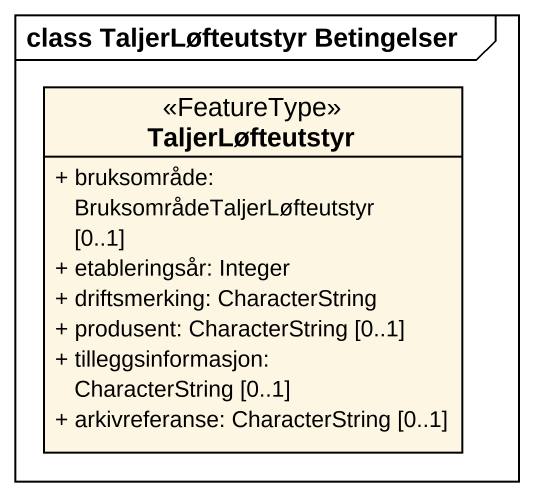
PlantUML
@startuml
mainframe class TaljerLøfteutstyr Betingelser
hide circle
hide empty members
skinparam classAttributeIconSize 0
class TaljerLøfteutstyr <<FeatureType>> {
  + bruksområde: BruksområdeTaljerLøfteutstyr [0..1]
  + etableringsår: Integer
  + driftsmerking: CharacterString
  + produsent: CharacterString [0..1]
  + tilleggsinformasjon: CharacterString [0..1]
  + arkivreferanse: CharacterString [0..1]
}
@enduml
